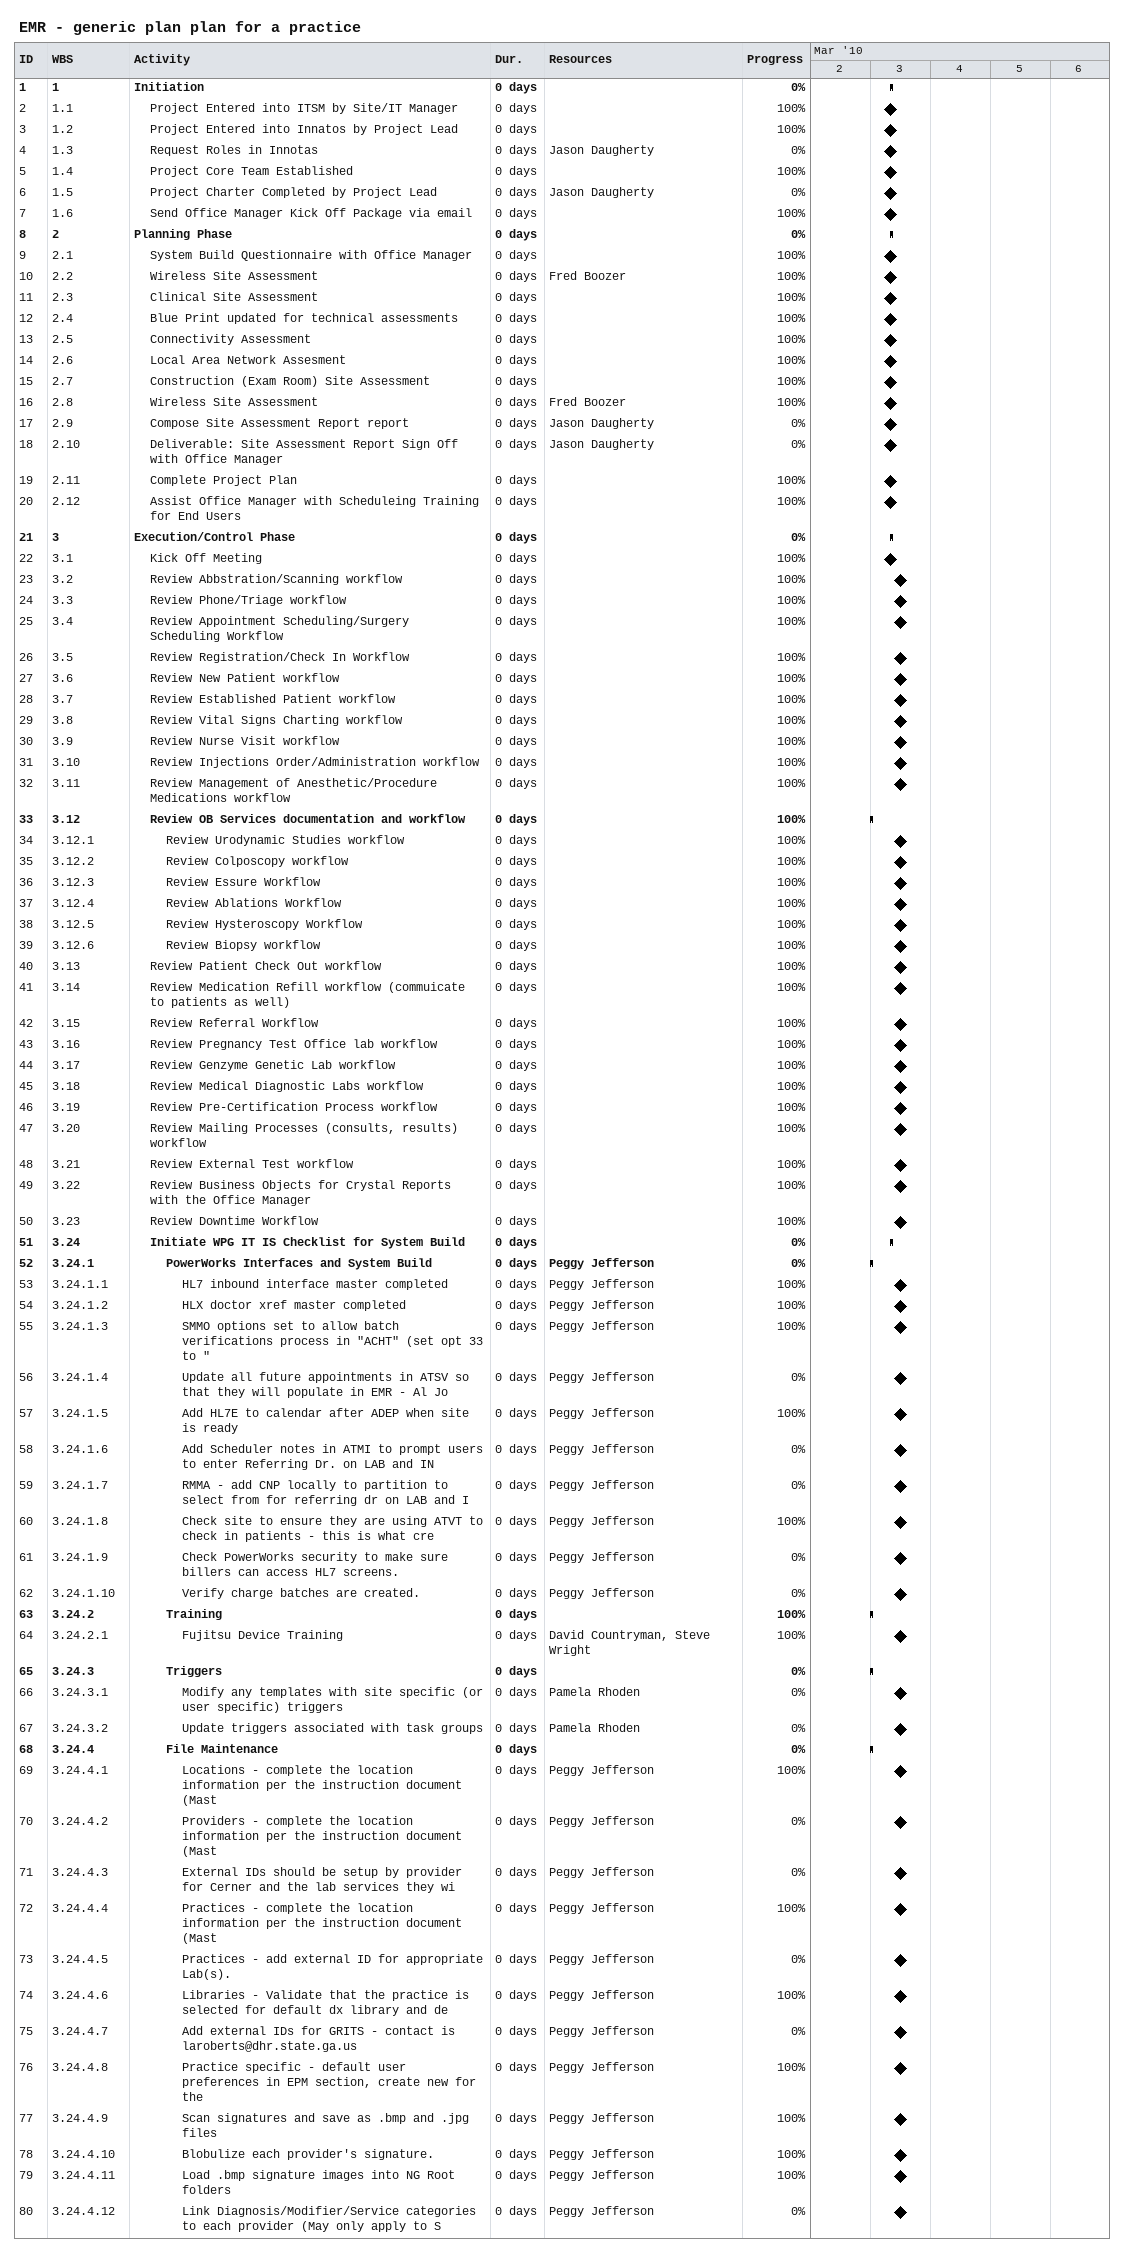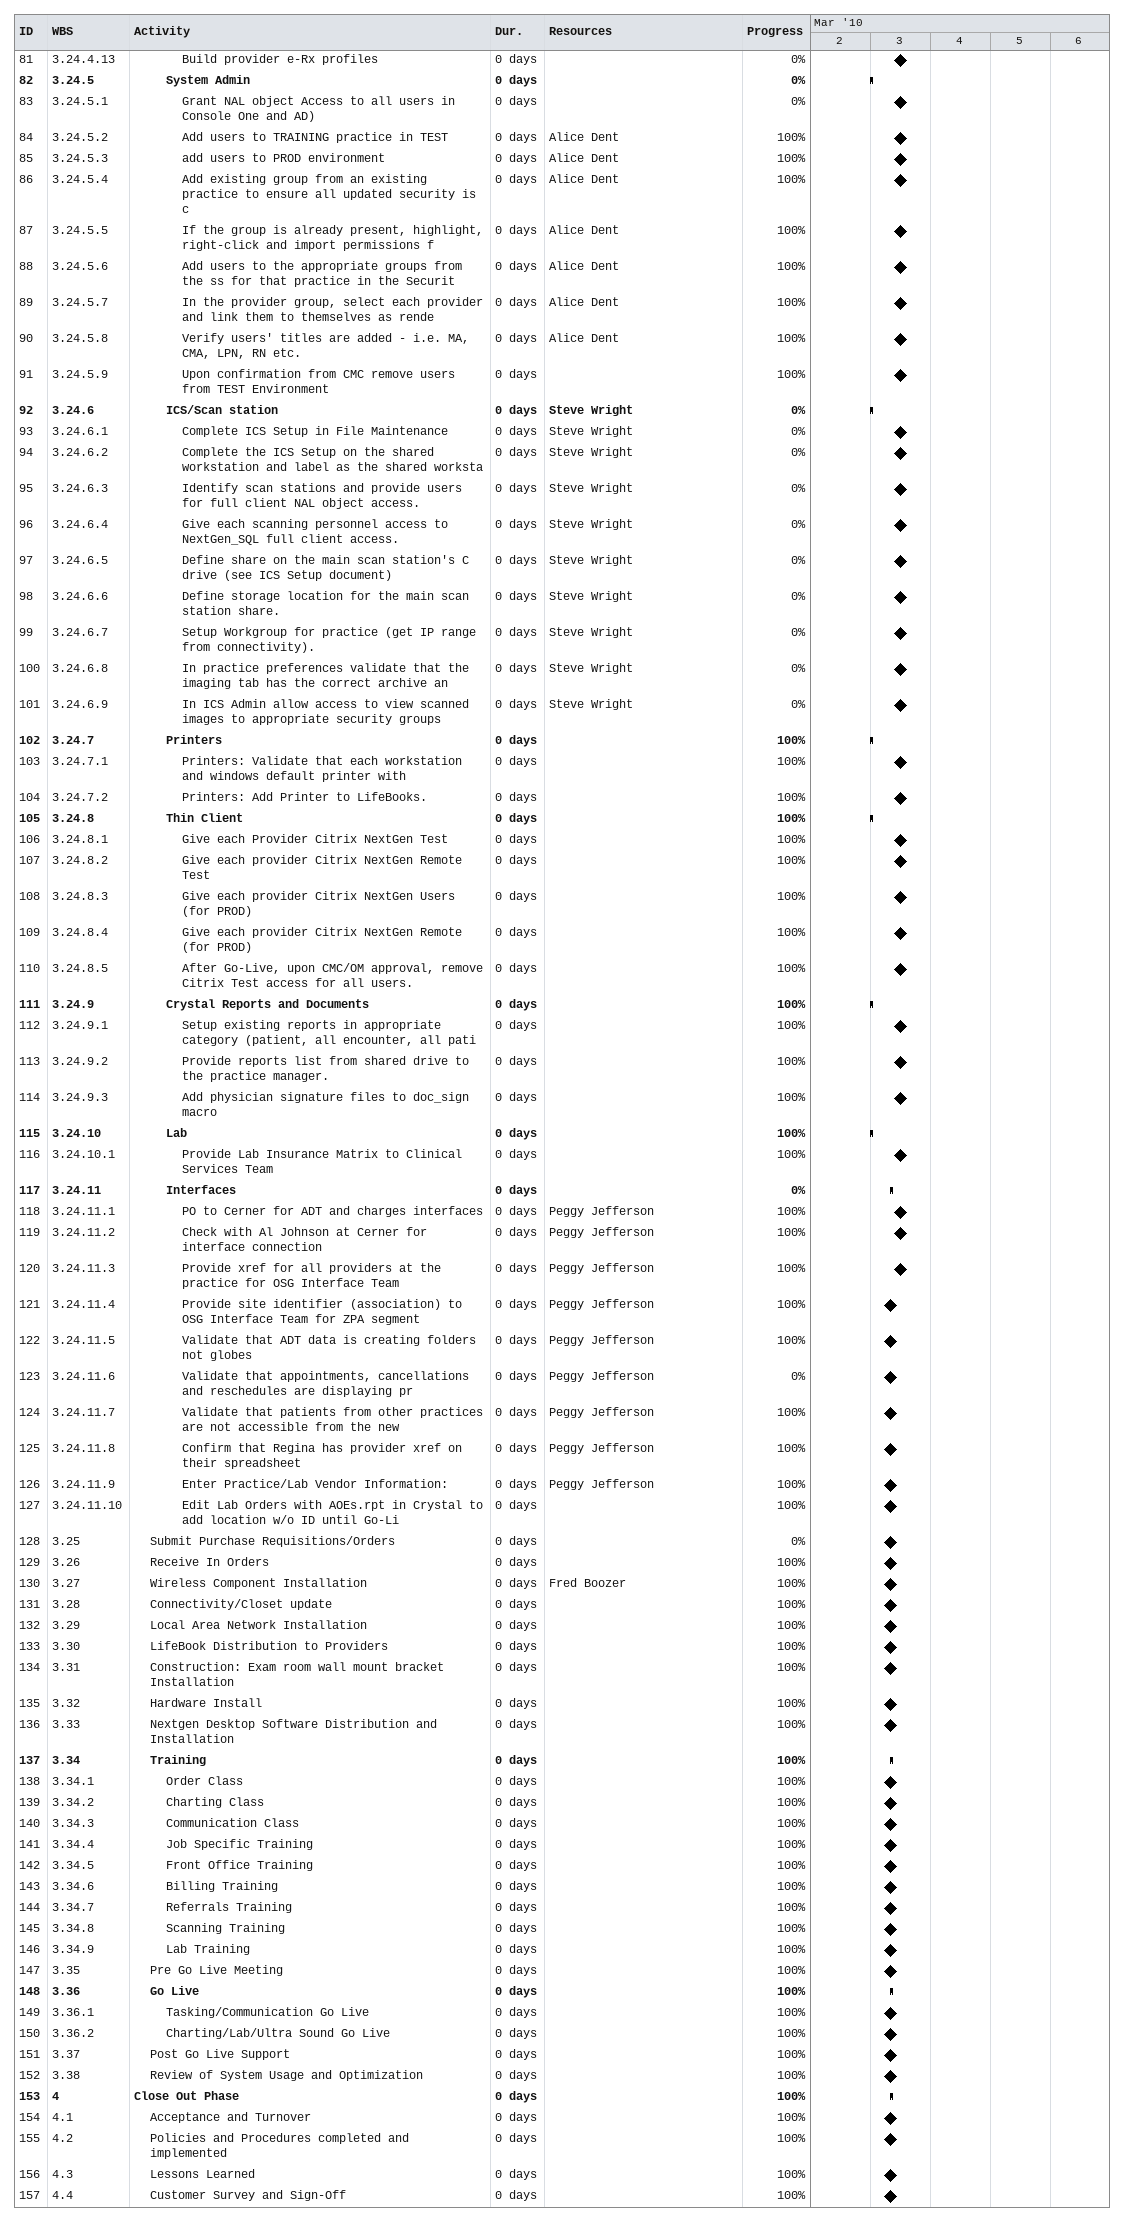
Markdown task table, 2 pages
EMR - generic plan plan for a practice

| ID | WBS | Task | Duration | Start | Finish | Resources | % complete |
|---|---|---|---|---|---|---|---|
| 1 | 1 | **Initiation** | 0d | 2010-03-03 | 2010-03-03 |  | 0 |
| 2 | 1.1 | Project Entered into ITSM by Site/IT Manager | 0d | 2010-03-03 | 2010-03-03 |  | 100 |
| 3 | 1.2 | Project Entered into Innatos by Project Lead | 0d | 2010-03-03 | 2010-03-03 |  | 100 |
| 4 | 1.3 | Request Roles in Innotas | 0d | 2010-03-03 | 2010-03-03 | Jason Daugherty | 0 |
| 5 | 1.4 | Project Core Team Established | 0d | 2010-03-03 | 2010-03-03 |  | 100 |
| 6 | 1.5 | Project Charter Completed by Project Lead | 0d | 2010-03-03 | 2010-03-03 | Jason Daugherty | 0 |
| 7 | 1.6 | Send Office Manager Kick Off Package via email | 0d | 2010-03-03 | 2010-03-03 |  | 100 |
| 8 | 2 | **Planning Phase** | 0d | 2010-03-03 | 2010-03-03 |  | 0 |
| 9 | 2.1 | System Build Questionnaire with Office Manager | 0d | 2010-03-03 | 2010-03-03 |  | 100 |
| 10 | 2.2 | Wireless Site Assessment | 0d | 2010-03-03 | 2010-03-03 | Fred Boozer | 100 |
| 11 | 2.3 | Clinical Site Assessment | 0d | 2010-03-03 | 2010-03-03 |  | 100 |
| 12 | 2.4 | Blue Print updated for technical assessments | 0d | 2010-03-03 | 2010-03-03 |  | 100 |
| 13 | 2.5 | Connectivity Assessment | 0d | 2010-03-03 | 2010-03-03 |  | 100 |
| 14 | 2.6 | Local Area Network Assesment | 0d | 2010-03-03 | 2010-03-03 |  | 100 |
| 15 | 2.7 | Construction (Exam Room) Site Assessment | 0d | 2010-03-03 | 2010-03-03 |  | 100 |
| 16 | 2.8 | Wireless Site Assessment | 0d | 2010-03-03 | 2010-03-03 | Fred Boozer | 100 |
| 17 | 2.9 | Compose Site Assessment Report report | 0d | 2010-03-03 | 2010-03-03 | Jason Daugherty | 0 |
| 18 | 2.10 | Deliverable: Site Assessment Report Sign Off with Office Manager | 0d | 2010-03-03 | 2010-03-03 | Jason Daugherty | 0 |
| 19 | 2.11 | Complete Project Plan | 0d | 2010-03-03 | 2010-03-03 |  | 100 |
| 20 | 2.12 | Assist Office Manager with Scheduleing Training for End Users | 0d | 2010-03-03 | 2010-03-03 |  | 100 |
| 21 | 3 | **Execution/Control Phase** | 0d | 2010-03-03 | 2010-03-03 |  | 0 |
| 22 | 3.1 | Kick Off Meeting | 0d | 2010-03-03 | 2010-03-03 |  | 100 |
| 23 | 3.2 | Review Abbstration/Scanning workflow | 0d | 2010-03-03 | 2010-03-03 |  | 100 |
| 24 | 3.3 | Review Phone/Triage workflow | 0d | 2010-03-03 | 2010-03-03 |  | 100 |
| 25 | 3.4 | Review Appointment Scheduling/Surgery Scheduling Workflow | 0d | 2010-03-03 | 2010-03-03 |  | 100 |
| 26 | 3.5 | Review Registration/Check In Workflow | 0d | 2010-03-03 | 2010-03-03 |  | 100 |
| 27 | 3.6 | Review New Patient workflow | 0d | 2010-03-03 | 2010-03-03 |  | 100 |
| 28 | 3.7 | Review Established Patient workflow | 0d | 2010-03-03 | 2010-03-03 |  | 100 |
| 29 | 3.8 | Review Vital Signs Charting workflow | 0d | 2010-03-03 | 2010-03-03 |  | 100 |
| 30 | 3.9 | Review Nurse Visit workflow | 0d | 2010-03-03 | 2010-03-03 |  | 100 |
| 31 | 3.10 | Review Injections Order/Administration workflow | 0d | 2010-03-03 | 2010-03-03 |  | 100 |
| 32 | 3.11 | Review Management of Anesthetic/Procedure Medications workflow | 0d | 2010-03-03 | 2010-03-03 |  | 100 |
| 33 | 3.12 | **Review OB Services documentation and workflow** | 0d | 2010-03-03 | 2010-03-03 |  | 100 |
| 34 | 3.12.1 | Review Urodynamic Studies workflow | 0d | 2010-03-03 | 2010-03-03 |  | 100 |
| 35 | 3.12.2 | Review Colposcopy workflow | 0d | 2010-03-03 | 2010-03-03 |  | 100 |
| 36 | 3.12.3 | Review Essure Workflow | 0d | 2010-03-03 | 2010-03-03 |  | 100 |
| 37 | 3.12.4 | Review Ablations Workflow | 0d | 2010-03-03 | 2010-03-03 |  | 100 |
| 38 | 3.12.5 | Review Hysteroscopy Workflow | 0d | 2010-03-03 | 2010-03-03 |  | 100 |
| 39 | 3.12.6 | Review Biopsy workflow | 0d | 2010-03-03 | 2010-03-03 |  | 100 |
| 40 | 3.13 | Review Patient Check Out workflow | 0d | 2010-03-03 | 2010-03-03 |  | 100 |
| 41 | 3.14 | Review Medication Refill workflow (commuicate to patients as well) | 0d | 2010-03-03 | 2010-03-03 |  | 100 |
| 42 | 3.15 | Review Referral Workflow | 0d | 2010-03-03 | 2010-03-03 |  | 100 |
| 43 | 3.16 | Review Pregnancy Test Office lab workflow | 0d | 2010-03-03 | 2010-03-03 |  | 100 |
| 44 | 3.17 | Review Genzyme Genetic Lab workflow | 0d | 2010-03-03 | 2010-03-03 |  | 100 |
| 45 | 3.18 | Review Medical Diagnostic Labs workflow | 0d | 2010-03-03 | 2010-03-03 |  | 100 |
| 46 | 3.19 | Review Pre-Certification Process workflow | 0d | 2010-03-03 | 2010-03-03 |  | 100 |
| 47 | 3.20 | Review Mailing Processes (consults, results) workflow | 0d | 2010-03-03 | 2010-03-03 |  | 100 |
| 48 | 3.21 | Review External Test workflow | 0d | 2010-03-03 | 2010-03-03 |  | 100 |
| 49 | 3.22 | Review Business Objects for Crystal Reports with the Office Manager | 0d | 2010-03-03 | 2010-03-03 |  | 100 |
| 50 | 3.23 | Review Downtime Workflow | 0d | 2010-03-03 | 2010-03-03 |  | 100 |
| 51 | 3.24 | **Initiate WPG IT IS Checklist for System Build** | 0d | 2010-03-03 | 2010-03-03 |  | 0 |
| 52 | 3.24.1 | **PowerWorks Interfaces and System Build** | 0d | 2010-03-03 | 2010-03-03 | Peggy Jefferson | 0 |
| 53 | 3.24.1.1 | HL7 inbound interface master completed | 0d | 2010-03-03 | 2010-03-03 | Peggy Jefferson | 100 |
| 54 | 3.24.1.2 | HLX doctor xref master completed | 0d | 2010-03-03 | 2010-03-03 | Peggy Jefferson | 100 |
| 55 | 3.24.1.3 | SMMO options set to allow batch verifications process in "ACHT" (set opt 33 to " | 0d | 2010-03-03 | 2010-03-03 | Peggy Jefferson | 100 |
| 56 | 3.24.1.4 | Update all future appointments in ATSV so that they will populate in EMR - Al Jo | 0d | 2010-03-03 | 2010-03-03 | Peggy Jefferson | 0 |
| 57 | 3.24.1.5 | Add HL7E to calendar after ADEP when site is ready | 0d | 2010-03-03 | 2010-03-03 | Peggy Jefferson | 100 |
| 58 | 3.24.1.6 | Add Scheduler notes in ATMI to prompt users to enter Referring Dr. on LAB and IN | 0d | 2010-03-03 | 2010-03-03 | Peggy Jefferson | 0 |
| 59 | 3.24.1.7 | RMMA - add CNP locally to partition to select from for referring dr on LAB and I | 0d | 2010-03-03 | 2010-03-03 | Peggy Jefferson | 0 |
| 60 | 3.24.1.8 | Check site to ensure they are using ATVT to check in patients - this is what cre | 0d | 2010-03-03 | 2010-03-03 | Peggy Jefferson | 100 |
| 61 | 3.24.1.9 | Check PowerWorks security to make sure billers can access HL7 screens. | 0d | 2010-03-03 | 2010-03-03 | Peggy Jefferson | 0 |
| 62 | 3.24.1.10 | Verify charge batches are created. | 0d | 2010-03-03 | 2010-03-03 | Peggy Jefferson | 0 |
| 63 | 3.24.2 | **Training** | 0d | 2010-03-03 | 2010-03-03 |  | 100 |
| 64 | 3.24.2.1 | Fujitsu Device Training | 0d | 2010-03-03 | 2010-03-03 | David Countryman, Steve Wright | 100 |
| 65 | 3.24.3 | **Triggers** | 0d | 2010-03-03 | 2010-03-03 |  | 0 |
| 66 | 3.24.3.1 | Modify any templates with site specific (or user specific) triggers | 0d | 2010-03-03 | 2010-03-03 | Pamela Rhoden | 0 |
| 67 | 3.24.3.2 | Update triggers associated with task groups | 0d | 2010-03-03 | 2010-03-03 | Pamela Rhoden | 0 |
| 68 | 3.24.4 | **File Maintenance** | 0d | 2010-03-03 | 2010-03-03 |  | 0 |
| 69 | 3.24.4.1 | Locations - complete the location information per the instruction document (Mast | 0d | 2010-03-03 | 2010-03-03 | Peggy Jefferson | 100 |
| 70 | 3.24.4.2 | Providers - complete the location information per the instruction document (Mast | 0d | 2010-03-03 | 2010-03-03 | Peggy Jefferson | 0 |
| 71 | 3.24.4.3 | External IDs should be setup by provider for Cerner and the lab services they wi | 0d | 2010-03-03 | 2010-03-03 | Peggy Jefferson | 0 |
| 72 | 3.24.4.4 | Practices - complete the location information per the instruction document (Mast | 0d | 2010-03-03 | 2010-03-03 | Peggy Jefferson | 100 |
| 73 | 3.24.4.5 | Practices - add external ID for appropriate Lab(s). | 0d | 2010-03-03 | 2010-03-03 | Peggy Jefferson | 0 |
| 74 | 3.24.4.6 | Libraries - Validate that the practice is selected for default dx library and de | 0d | 2010-03-03 | 2010-03-03 | Peggy Jefferson | 100 |
| 75 | 3.24.4.7 | Add external IDs for GRITS - contact is laroberts@dhr.state.ga.us | 0d | 2010-03-03 | 2010-03-03 | Peggy Jefferson | 0 |
| 76 | 3.24.4.8 | Practice specific - default user preferences in EPM section, create new for the | 0d | 2010-03-03 | 2010-03-03 | Peggy Jefferson | 100 |
| 77 | 3.24.4.9 | Scan signatures and save as .bmp and .jpg files | 0d | 2010-03-03 | 2010-03-03 | Peggy Jefferson | 100 |
| 78 | 3.24.4.10 | Blobulize each provider's signature. | 0d | 2010-03-03 | 2010-03-03 | Peggy Jefferson | 100 |
| 79 | 3.24.4.11 | Load .bmp signature images into NG Root folders | 0d | 2010-03-03 | 2010-03-03 | Peggy Jefferson | 100 |
| 80 | 3.24.4.12 | Link Diagnosis/Modifier/Service categories to each provider (May only apply to S | 0d | 2010-03-03 | 2010-03-03 | Peggy Jefferson | 0 |
| 81 | 3.24.4.13 | Build provider e-Rx profiles | 0d | 2010-03-03 | 2010-03-03 |  | 0 |
| 82 | 3.24.5 | **System Admin** | 0d | 2010-03-03 | 2010-03-03 |  | 0 |
| 83 | 3.24.5.1 | Grant NAL object Access to all users in Console One and AD) | 0d | 2010-03-03 | 2010-03-03 |  | 0 |
| 84 | 3.24.5.2 | Add users to TRAINING practice in TEST | 0d | 2010-03-03 | 2010-03-03 | Alice Dent | 100 |
| 85 | 3.24.5.3 | add users to PROD environment | 0d | 2010-03-03 | 2010-03-03 | Alice Dent | 100 |
| 86 | 3.24.5.4 | Add existing group from an existing practice to ensure all updated security is c | 0d | 2010-03-03 | 2010-03-03 | Alice Dent | 100 |
| 87 | 3.24.5.5 | If the group is already present, highlight, right-click and import permissions f | 0d | 2010-03-03 | 2010-03-03 | Alice Dent | 100 |
| 88 | 3.24.5.6 | Add users to the appropriate groups from the ss for that practice in the Securit | 0d | 2010-03-03 | 2010-03-03 | Alice Dent | 100 |
| 89 | 3.24.5.7 | In the provider group, select each provider and link them to themselves as rende | 0d | 2010-03-03 | 2010-03-03 | Alice Dent | 100 |
| 90 | 3.24.5.8 | Verify users' titles are added - i.e. MA, CMA, LPN, RN etc. | 0d | 2010-03-03 | 2010-03-03 | Alice Dent | 100 |
| 91 | 3.24.5.9 | Upon confirmation from CMC remove users from TEST Environment | 0d | 2010-03-03 | 2010-03-03 |  | 100 |
| 92 | 3.24.6 | **ICS/Scan station** | 0d | 2010-03-03 | 2010-03-03 | Steve Wright | 0 |
| 93 | 3.24.6.1 | Complete ICS Setup in File Maintenance | 0d | 2010-03-03 | 2010-03-03 | Steve Wright | 0 |
| 94 | 3.24.6.2 | Complete the ICS Setup on the shared workstation and label as the shared worksta | 0d | 2010-03-03 | 2010-03-03 | Steve Wright | 0 |
| 95 | 3.24.6.3 | Identify scan stations and provide users for full client NAL object access. | 0d | 2010-03-03 | 2010-03-03 | Steve Wright | 0 |
| 96 | 3.24.6.4 | Give each scanning personnel access to NextGen_SQL full client access. | 0d | 2010-03-03 | 2010-03-03 | Steve Wright | 0 |
| 97 | 3.24.6.5 | Define share on the main scan station's C drive (see ICS Setup document) | 0d | 2010-03-03 | 2010-03-03 | Steve Wright | 0 |
| 98 | 3.24.6.6 | Define storage location for the main scan station share. | 0d | 2010-03-03 | 2010-03-03 | Steve Wright | 0 |
| 99 | 3.24.6.7 | Setup Workgroup for practice (get IP range from connectivity). | 0d | 2010-03-03 | 2010-03-03 | Steve Wright | 0 |
| 100 | 3.24.6.8 | In practice preferences validate that the imaging tab has the correct archive an | 0d | 2010-03-03 | 2010-03-03 | Steve Wright | 0 |
| 101 | 3.24.6.9 | In ICS Admin allow access to view scanned images to appropriate security groups | 0d | 2010-03-03 | 2010-03-03 | Steve Wright | 0 |
| 102 | 3.24.7 | **Printers** | 0d | 2010-03-03 | 2010-03-03 |  | 100 |
| 103 | 3.24.7.1 | Printers: Validate that each workstation and windows default printer with | 0d | 2010-03-03 | 2010-03-03 |  | 100 |
| 104 | 3.24.7.2 | Printers: Add Printer to LifeBooks. | 0d | 2010-03-03 | 2010-03-03 |  | 100 |
| 105 | 3.24.8 | **Thin Client** | 0d | 2010-03-03 | 2010-03-03 |  | 100 |
| 106 | 3.24.8.1 | Give each Provider Citrix NextGen Test | 0d | 2010-03-03 | 2010-03-03 |  | 100 |
| 107 | 3.24.8.2 | Give each provider Citrix NextGen Remote Test | 0d | 2010-03-03 | 2010-03-03 |  | 100 |
| 108 | 3.24.8.3 | Give each provider Citrix NextGen Users (for PROD) | 0d | 2010-03-03 | 2010-03-03 |  | 100 |
| 109 | 3.24.8.4 | Give each provider Citrix NextGen Remote (for PROD) | 0d | 2010-03-03 | 2010-03-03 |  | 100 |
| 110 | 3.24.8.5 | After Go-Live, upon CMC/OM approval, remove Citrix Test access for all users. | 0d | 2010-03-03 | 2010-03-03 |  | 100 |
| 111 | 3.24.9 | **Crystal Reports and Documents** | 0d | 2010-03-03 | 2010-03-03 |  | 100 |
| 112 | 3.24.9.1 | Setup existing reports in appropriate category (patient, all encounter, all pati | 0d | 2010-03-03 | 2010-03-03 |  | 100 |
| 113 | 3.24.9.2 | Provide reports list from shared drive to the practice manager. | 0d | 2010-03-03 | 2010-03-03 |  | 100 |
| 114 | 3.24.9.3 | Add physician signature files to doc_sign macro | 0d | 2010-03-03 | 2010-03-03 |  | 100 |
| 115 | 3.24.10 | **Lab** | 0d | 2010-03-03 | 2010-03-03 |  | 100 |
| 116 | 3.24.10.1 | Provide Lab Insurance Matrix to Clinical Services Team | 0d | 2010-03-03 | 2010-03-03 |  | 100 |
| 117 | 3.24.11 | **Interfaces** | 0d | 2010-03-03 | 2010-03-03 |  | 0 |
| 118 | 3.24.11.1 | PO to Cerner for ADT and charges interfaces | 0d | 2010-03-03 | 2010-03-03 | Peggy Jefferson | 100 |
| 119 | 3.24.11.2 | Check with Al Johnson at Cerner for interface connection | 0d | 2010-03-03 | 2010-03-03 | Peggy Jefferson | 100 |
| 120 | 3.24.11.3 | Provide xref for all providers at the practice for OSG Interface Team | 0d | 2010-03-03 | 2010-03-03 | Peggy Jefferson | 100 |
| 121 | 3.24.11.4 | Provide site identifier (association) to OSG Interface Team for ZPA segment | 0d | 2010-03-03 | 2010-03-03 | Peggy Jefferson | 100 |
| 122 | 3.24.11.5 | Validate that ADT data is creating folders not globes | 0d | 2010-03-03 | 2010-03-03 | Peggy Jefferson | 100 |
| 123 | 3.24.11.6 | Validate that appointments, cancellations and reschedules are displaying pr | 0d | 2010-03-03 | 2010-03-03 | Peggy Jefferson | 0 |
| 124 | 3.24.11.7 | Validate that patients from other practices are not accessible from the new | 0d | 2010-03-03 | 2010-03-03 | Peggy Jefferson | 100 |
| 125 | 3.24.11.8 | Confirm that Regina has provider xref on their spreadsheet | 0d | 2010-03-03 | 2010-03-03 | Peggy Jefferson | 100 |
| 126 | 3.24.11.9 | Enter Practice/Lab Vendor Information: | 0d | 2010-03-03 | 2010-03-03 | Peggy Jefferson | 100 |
| 127 | 3.24.11.10 | Edit Lab Orders with AOEs.rpt in Crystal to add location w/o ID until Go-Li | 0d | 2010-03-03 | 2010-03-03 |  | 100 |
| 128 | 3.25 | Submit Purchase Requisitions/Orders | 0d | 2010-03-03 | 2010-03-03 |  | 0 |
| 129 | 3.26 | Receive In Orders | 0d | 2010-03-03 | 2010-03-03 |  | 100 |
| 130 | 3.27 | Wireless Component Installation | 0d | 2010-03-03 | 2010-03-03 | Fred Boozer | 100 |
| 131 | 3.28 | Connectivity/Closet update | 0d | 2010-03-03 | 2010-03-03 |  | 100 |
| 132 | 3.29 | Local Area Network Installation | 0d | 2010-03-03 | 2010-03-03 |  | 100 |
| 133 | 3.30 | LifeBook Distribution to Providers | 0d | 2010-03-03 | 2010-03-03 |  | 100 |
| 134 | 3.31 | Construction: Exam room wall mount bracket Installation | 0d | 2010-03-03 | 2010-03-03 |  | 100 |
| 135 | 3.32 | Hardware Install | 0d | 2010-03-03 | 2010-03-03 |  | 100 |
| 136 | 3.33 | Nextgen Desktop Software Distribution and Installation | 0d | 2010-03-03 | 2010-03-03 |  | 100 |
| 137 | 3.34 | **Training** | 0d | 2010-03-03 | 2010-03-03 |  | 100 |
| 138 | 3.34.1 | Order Class | 0d | 2010-03-03 | 2010-03-03 |  | 100 |
| 139 | 3.34.2 | Charting Class | 0d | 2010-03-03 | 2010-03-03 |  | 100 |
| 140 | 3.34.3 | Communication Class | 0d | 2010-03-03 | 2010-03-03 |  | 100 |
| 141 | 3.34.4 | Job Specific Training | 0d | 2010-03-03 | 2010-03-03 |  | 100 |
| 142 | 3.34.5 | Front Office Training | 0d | 2010-03-03 | 2010-03-03 |  | 100 |
| 143 | 3.34.6 | Billing Training | 0d | 2010-03-03 | 2010-03-03 |  | 100 |
| 144 | 3.34.7 | Referrals Training | 0d | 2010-03-03 | 2010-03-03 |  | 100 |
| 145 | 3.34.8 | Scanning Training | 0d | 2010-03-03 | 2010-03-03 |  | 100 |
| 146 | 3.34.9 | Lab Training | 0d | 2010-03-03 | 2010-03-03 |  | 100 |
| 147 | 3.35 | Pre Go Live Meeting | 0d | 2010-03-03 | 2010-03-03 |  | 100 |
| 148 | 3.36 | **Go Live** | 0d | 2010-03-03 | 2010-03-03 |  | 100 |
| 149 | 3.36.1 | Tasking/Communication Go Live | 0d | 2010-03-03 | 2010-03-03 |  | 100 |
| 150 | 3.36.2 | Charting/Lab/Ultra Sound Go Live | 0d | 2010-03-03 | 2010-03-03 |  | 100 |
| 151 | 3.37 | Post Go Live Support | 0d | 2010-03-03 | 2010-03-03 |  | 100 |
| 152 | 3.38 | Review of System Usage and Optimization | 0d | 2010-03-03 | 2010-03-03 |  | 100 |
| 153 | 4 | **Close Out Phase** | 0d | 2010-03-03 | 2010-03-03 |  | 100 |
| 154 | 4.1 | Acceptance and Turnover | 0d | 2010-03-03 | 2010-03-03 |  | 100 |
| 155 | 4.2 | Policies and Procedures completed and implemented | 0d | 2010-03-03 | 2010-03-03 |  | 100 |
| 156 | 4.3 | Lessons Learned | 0d | 2010-03-03 | 2010-03-03 |  | 100 |
| 157 | 4.4 | Customer Survey and Sign-Off | 0d | 2010-03-03 | 2010-03-03 |  | 100 |
